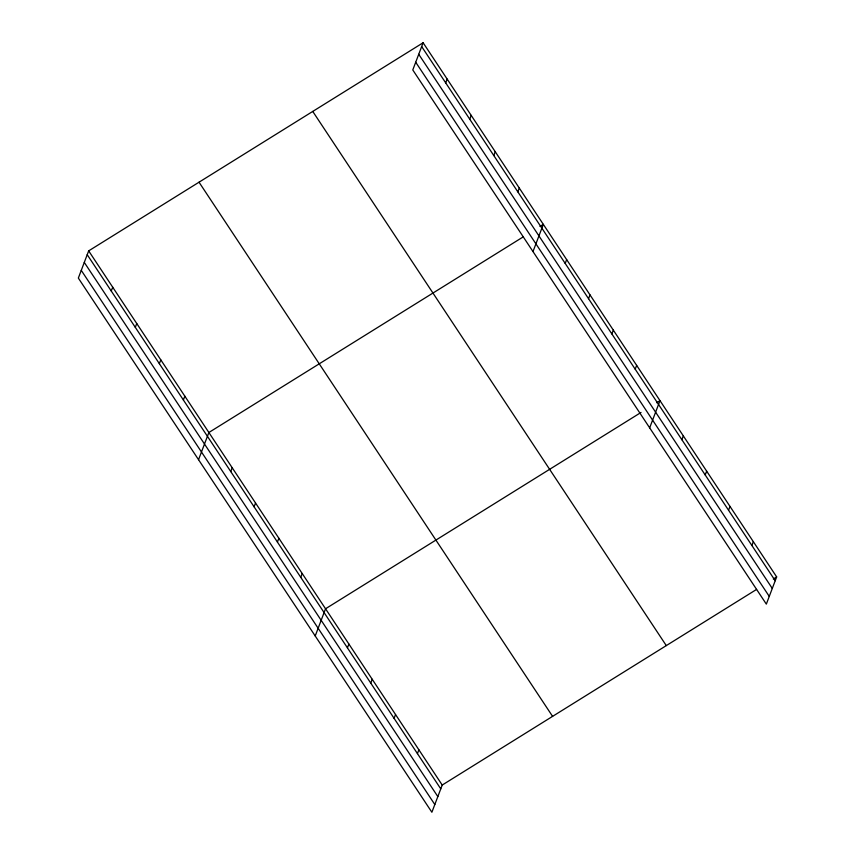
<?xml version="1.0" encoding="UTF-8"?>
<svg xmlns="http://www.w3.org/2000/svg" width="855" height="855" viewBox="0 0 855 855"><rect width="100%" height="100%" fill="white"/><g stroke="black" fill="none" stroke-linecap="round" stroke-linejoin="round"><path stroke-width="1.28" d="M423.118 42.75L412.783 69.95L766.337 604.122L776.661 576.922L423.118 42.75L88.663 250.878L78.339 278.078L431.882 812.25L442.217 785.05L756.6 589.405M111.257 291.01L112.71 287.205M135.304 327.337L136.747 323.532M159.34 363.664L160.793 359.848M183.387 399.99L184.83 396.175M198.542 459.701L208.877 432.502L523.26 236.856M230.764 471.565L232.207 467.749M254.095 506.823L255.538 503.007M445.712 82.882L447.154 79.077M277.426 542.07L278.88 538.265M469.748 119.208L471.201 115.393M300.768 577.328L302.21 573.523M493.795 155.535L495.237 151.72M315.217 635.97L325.541 608.771L641.036 412.441M517.831 191.851L519.284 188.047M347.429 647.844L348.883 644.029M532.996 251.562L543.32 224.373L539.975 226.447M370.76 683.092L372.214 679.287M565.208 263.436L566.662 259.621M394.102 718.35L395.544 714.545M588.539 298.694L589.993 294.879M417.432 753.608L418.875 749.792M611.881 333.942L613.324 330.137M635.212 369.2L636.654 365.395M649.661 427.842L659.996 400.642L656.651 402.726M681.884 439.716L683.327 435.9M705.215 474.963L706.658 471.158M728.546 510.221L729.999 506.417M751.887 545.479L753.33 541.664M773.315 579.006L776.661 576.922M421.665 46.565L775.218 580.737M418.736 54.282L772.289 588.454M415.722 62.233L769.265 596.405M312.748 111.428L666.291 645.6M199.033 182.201L552.587 716.372M88.663 250.878L442.217 785.05M87.221 254.694L440.763 788.866M84.292 262.41L437.835 796.582M81.268 270.362L434.81 804.534"/></g></svg>
